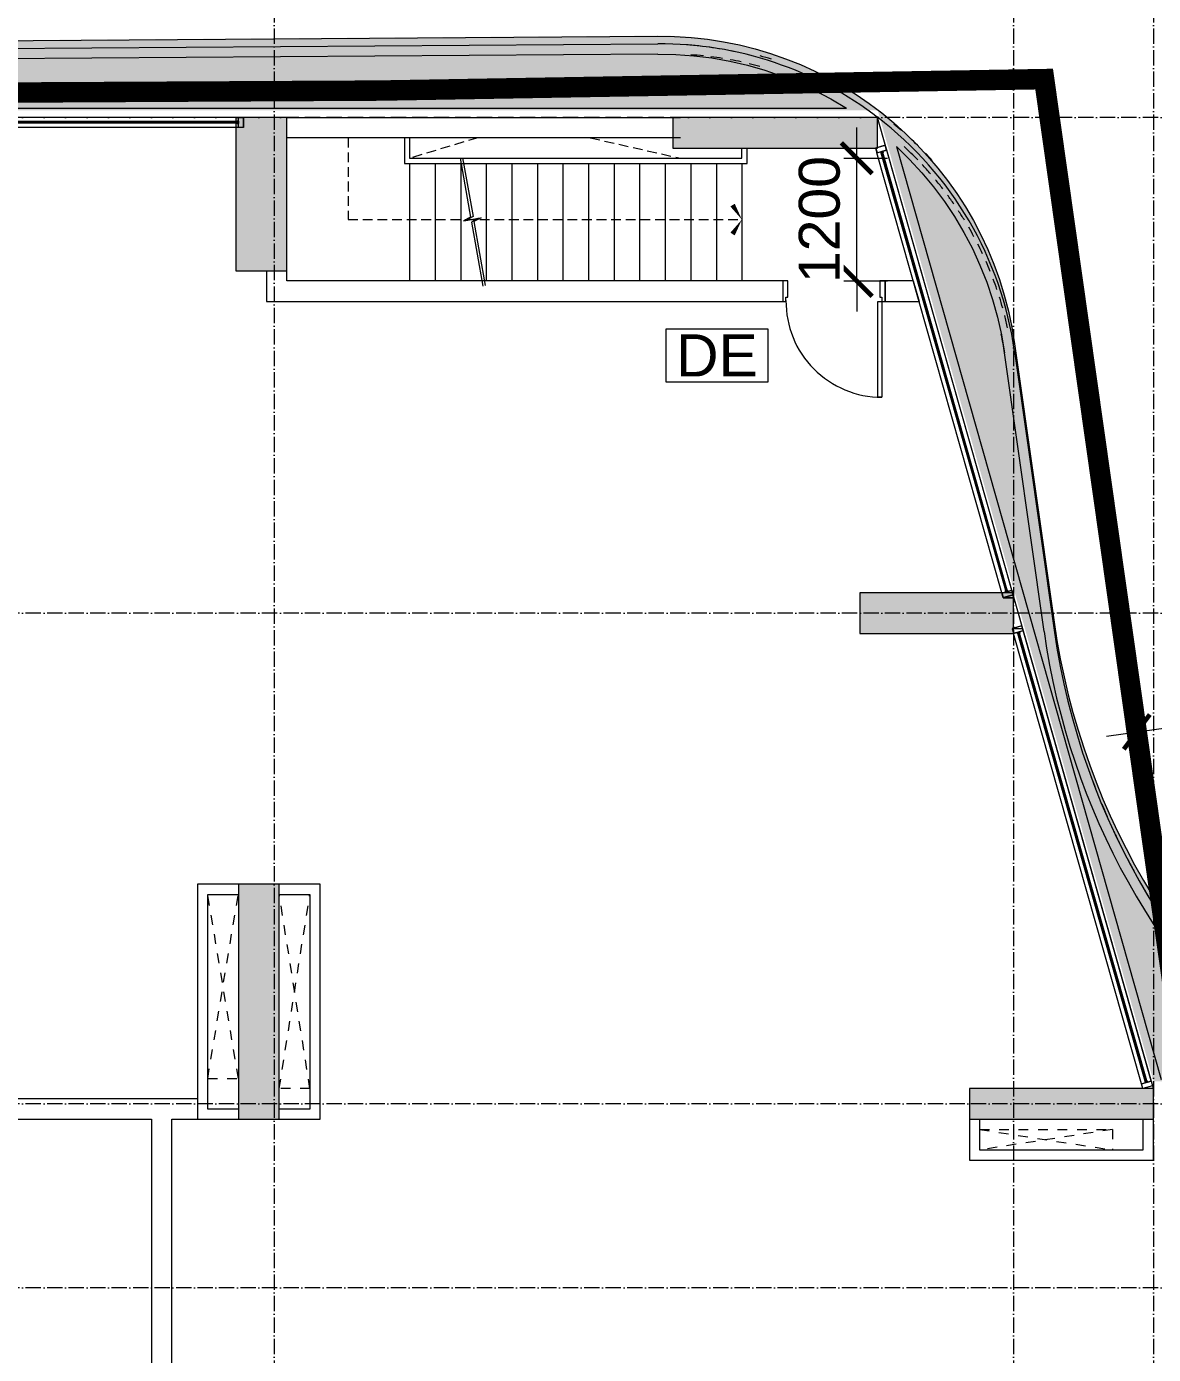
# Model space of a CAD drawing. Header units: millimetres. Extents: x -55734 to 116976, y -16290 to 119094.
# Drawn here: x 29979 to 41001, y 30500 to 43488 of the extents above; entities that cross this region are included whole.
import ezdxf
from ezdxf.enums import TextEntityAlignment as Align
from ezdxf.xclip import XClip

# ---------------------------------------------------------------- set-up
doc = ezdxf.new("R2010")
doc.units = ezdxf.units.MM
doc.header["$XCLIPFRAME"] = 0
for name, pattern in [('Dash', [6.349999999999998, 3.174999999999999, -3.174999999999999]), ('gf$0$Dash', [6, 3, -3]), ('Grid Line', [4.2, 3, -0.6, 0, -0.6]), ('HIDDEN2', [4.7624999999999975, 3.174999999999999, -1.587499999999999])]:
    doc.linetypes.add(name, pattern=pattern)
doc.layers.get('Defpoints').update_dxf_attribs({"color": 230})
for name, color, linetype, lineweight in [('@ color hatch', 7, 'Continuous', 13), ('A-DETL-GENF-HDLN', 161, 'Dash', 5), ('A-FLOR-PATT', 8, 'Continuous', 9), ('CUA', 31, 'Continuous', 9), ('DIM', 1, 'Continuous', 5), ('HATCH-1', 8, 'Continuous', 5), ('NET THAY 2', 55, 'Continuous', 5), ('NET-CAT', 3, 'Continuous', 15), ('NET-THAY', 2, 'Continuous', 9), ('NET-THAY-2', 55, 'Continuous', 13), ('TRUC', 225, 'Continuous', 5), ('X-COT HAM$0$LC.HA', 8, 'Continuous', 9), ('Y-GHI CHU PCCC$0$Z-CT1-GHI CHU TT$0$KI-HIEU', 6, 'Continuous', 13)]:
    doc.layers.add(name, color=color, linetype=linetype, lineweight=lineweight)
doc.layers.add('CGXD', color=5, linetype='HIDDEN2')
doc.styles.add('TA1', font='arial_1.ttf')
doc.styles.add('Y-GHI CHU PCCC$0$Arial', font='arial_1.ttf')
doc.dimstyles.new('D_200_KTx2', dxfattribs={"dimtxt": 400, "dimasz": 300, "dimexe": 300, "dimexo": 300, "dimgap": 160, "dimtad": 1, "dimdec": 0, "dimzin": 9, "dimtxsty": 'TA1', "dimblk": 'ARCHTICK', "dimcen": 1, "dimdle": 300, "dimclrd": 256, "dimclre": 256, "dimclrt": 7, "dimadec": 0, "dimazin": 0, "dimtfac": 1, "dimtdec": 0, "dimtix": 1, "dimtmove": 1, "dimatfit": 3, "dimldrblk": 'ARCHTICK', "dimfxl": 1, "dimtolj": 1, "dimtzin": 0, "dimlwd": -1, "dimlwe": -1, "dimarcsym": 0})

# ---------------------------------------------------------------- blocks, each defined once
blk = doc.blocks.new('ALC1807-ASCENT PLAZA-KET CAU_rvt-1-MẶT BẰNG TẦNG 1')
at = {"layer": 'X-COT HAM$0$LC.HA'}
h = blk.add_hatch(color=256, dxfattribs=at)
h.dxf.hatch_style = 1
h.paths.add_polyline_path([(32525.52259942732, 42599.93799615102), (32025.52259942732, 42599.93799615102), (32025.52259942732, 41099.93799615102), (32525.52259942732, 41099.93799615102)])
h = blk.add_hatch(color=256, dxfattribs=at)
h.dxf.hatch_style = 1
h.paths.add_polyline_path([(36300.52425046795, 42599.93651899856), (36300.52425046795, 42299.93651899856), (38300.52425046795, 42299.93651899856), (38300.52425046795, 42599.93651899856)])
h = blk.add_hatch(color=256, dxfattribs=at)
h.dxf.hatch_style = 1
h.paths.add_polyline_path([(38130.5276543803, 37949.83124206433), (38130.5276543803, 37549.83124206433), (39630.5276543803, 37549.83124206433), (39630.5276543803, 37949.83124206433)])
h = blk.add_hatch(color=256, dxfattribs=at)
h.dxf.hatch_style = 1
h.paths.add_polyline_path([(32450.7232063259, 35099.8647732707), (32050.7232063259, 35099.8647732707), (32050.7232063259, 32799.8647732707), (32450.7232063259, 32799.8647732707)])
h = blk.add_hatch(color=256, dxfattribs=at)
h.dxf.hatch_style = 1
h.paths.add_polyline_path([(39200.52798918221, 33099.93651796354), (39200.52798918221, 32799.93651796354), (41000.52798918221, 32799.93651796354), (41000.52798918221, 33099.93651796354)])
at = {"ltscale": 1000}
for points in [[(32525.52259942732, 42599.93799615102), (32025.52259942732, 42599.93799615102), (32025.52259942732, 41099.93799615102), (32525.52259942732, 41099.93799615102)], [(36300.52425046795, 42599.93651899856), (36300.52425046795, 42299.93651899856), (38300.52425046795, 42299.93651899856), (38300.52425046795, 42599.93651899856)], [(38130.5276543803, 37949.83124206433), (38130.5276543803, 37549.83124206433), (39630.5276543803, 37549.83124206433), (39630.5276543803, 37949.83124206433)], [(32450.7232063259, 35099.8647732707), (32050.7232063259, 35099.8647732707), (32050.7232063259, 32799.8647732707), (32450.7232063259, 32799.8647732707)], [(39200.52798918221, 33099.93651796354), (39200.52798918221, 32799.93651796354), (41000.52798918221, 32799.93651796354), (41000.52798918221, 33099.93651796354)]]:
    blk.add_lwpolyline(points, close=True, dxfattribs=at)
blk = doc.blocks.new('CUA 1 CANH MO - 2 - Type 1000-1152411-MẶT BẰNG HẦM 2')
at = {"layer": 'CUA'}
for p, q in [((-367.5493444547588, 1040.254532524624), (-327.5493444547587, 1040.254532524624)), ((-367.5493444547604, 102.2545325246244), (-367.5493444547588, 1040.254532524624)), ((-327.5493444547587, 1040.254532524624), (-327.5493444547604, 102.2545325246243)), ((-327.5493444547604, 102.2545325246243), (-367.5493444547604, 102.2545325246244))]:
    blk.add_line(p, q, dxfattribs=at)
at = {"layer": 'CUA', "lineweight": 5}
for p, q in [((-368.5493444547591, 102.2545325236374), (-398.5493444547624, 102.2545325236376)), ((-398.5493444547624, 102.2545325236376), (-398.5493444547614, -97.74546747635969)), ((-368.5493444547594, 61.25453252363736), (-368.5493444547591, 102.2545325236374)), ((-348.5493444547597, 61.25453252363722), (-368.5493444547594, 61.25453252363736)), ((-348.5493444547608, -97.74546747635999), (-348.5493444547597, 61.25453252363722)), ((571.4506555452401, 61.25453252363121), (551.4506555452402, 61.25453252363134)), ((551.4506555452402, 61.25453252363134), (551.4506555452392, -97.74546747636589)), ((601.4506555452392, 102.254532523631), (571.4506555452404, 102.2545325236312)), ((571.4506555452404, 102.2545325236312), (571.4506555452401, 61.25453252363121)), ((601.4506555452381, -97.74546747636622), (601.4506555452392, 102.254532523631)), ((-398.5493444547614, -97.74546747635968), (-348.5493444547608, -97.74546747635999)), ((551.4506555452392, -97.7454674763659), (601.4506555452381, -97.74546747636622))]:
    blk.add_line(p, q, dxfattribs=at)
blk.add_arc((-367.5493444547607, 102.2545325246248), 937.9999999999995, 359.4999999999998, 89.99999999999993, dxfattribs=at)
blk = doc.blocks.new('*U109')
for points in [[(-1218.511934262895, 50), (-50, 50), (0, -100), (0, 200), (50, 50), (1320.054595451473, 50)], [(-1218.511934262895, 0), (-50, 0), (0, -150), (0, 150), (50, 0), (1320.054595451473, 0)]]:
    blk.add_lwpolyline(points)
blk = doc.blocks.new('_ARCHTICK')
at = {"color": 0, "linetype": 'ByBlock', "const_width": 0.15}
blk.add_lwpolyline([(-0.5, -0.5), (0.5, 0.5)], dxfattribs=at)
blk = doc.blocks.new('*D110')
at = {"layer": 'Defpoints', "color": 0, "transparency": 16777216}
for p in [(37375.52259942723, 42199.9365179637), (38098.87066705262, 42199.9365179637), (37375.52259942723, 40999.93651796384)]:
    blk.add_point(p, dxfattribs=at)
at = {"layer": 'DIM', "transparency": 16777216}
for p, q in [((38098.87066705262, 42199.9365179637), (38098.87066705262, 42499.9365179637)), ((37675.52259942723, 42199.9365179637), (38398.87066705262, 42199.9365179637)), ((38098.87066705262, 40999.93651796384), (38098.87066705262, 42199.9365179637)), ((37675.52259942723, 40999.93651796384), (38398.87066705262, 40999.93651796384)), ((38098.87066705262, 40999.93651796384), (38098.87066705262, 40699.93651796384))]:
    blk.add_line(p, q, dxfattribs=at)
at = {"layer": 'DIM', "transparency": 16777216, "xscale": 300, "yscale": 300, "zscale": 300}
for p, rotation in [((38098.87066705262, 42199.9365179637), 270), ((38098.87066705262, 40999.93651796384), 90)]:
    blk.add_blockref('_ARCHTICK', p, dxfattribs=dict(at, rotation=rotation))
at = {"layer": 'DIM', "color": 7, "transparency": 16777216, "insert": (37734.64147196394, 41599.93651796375), "char_height": 400, "attachment_point": 5, "rotation": 90, "style": 'TA1', "bg_fill": 3, "box_fill_scale": 1.1, "bg_fill_color": 256, "bg_fill_true_color": 13158600, "bg_fill_transparency": 0}
blk.add_mtext('\\A1;1200', dxfattribs=at)
blk = doc.blocks.new('*D196')
at = {"layer": 'Defpoints', "color": 0, "transparency": 16777216}
for p in [(100531.8121496711, 70577.86301605722), (100531.8121501467, 70577.86301270593, -2.393433463568996e-06), (96571.3215850794, 70015.81764694759, -3.895251013817929e-06)]:
    blk.add_point(p, dxfattribs=at)
at = {"layer": 'DIM', "transparency": 16777216}
blk.add_line((96274.29760583244, 69973.6660662855), (100828.8361284424, 70620.01460007057), dxfattribs=at)
at = {"layer": 'DIM', "transparency": 16777216, "xscale": 300, "yscale": 300, "zscale": 300}
for p, rotation in [((100531.8121496711, 70577.86301605722), 8.077085671467591), ((96571.3215846038, 70015.81765029886), 188.0770856714676)]:
    blk.add_blockref('_ARCHTICK', p, dxfattribs=dict(at, rotation=rotation))
at = {"layer": 'DIM', "color": 7, "transparency": 16777216, "insert": (98500.3907420811, 70657.4563488778), "char_height": 400, "attachment_point": 5, "rotation": 8.077085671467595, "style": 'TA1'}
blk.add_mtext('\\A1;4000', dxfattribs=at)
blk = doc.blocks.new('*U149')
for p, q in [((6050.000000000923, 99.99999999976717, -2.446082159549099e-05), (50.00000000126602, 99.99999999894499, -2.446082159549099e-05)), ((6050.000000000923, 5.820766091346741e-11, -2.446082161722101e-05), (50.00000000126602, -5.598849384114146e-09, -2.446082159549099e-05)), ((6037.000000000807, 58.25000000052387, -2.446082159549099e-05), (63.00000000138425, 58.24999999889405, -2.446082154757012e-05)), ((6037.000000000807, 41.75000000064028, -2.446082159549099e-05), (63.00000000138425, 41.74999999901047, -2.446082154757012e-05))]:
    blk.add_line(p, q)
at = {"ltscale": 100}
for p, q in [((50.00000000138425, 60.99999999895226, -4.892164319098198e-05), (50.00000000138425, 38.99999999895226, -4.892164319098198e-05)), ((50.00000000126784, 60.99999999895226, -4.892164319098198e-05), (50.00000000126784, 38.99999999895226, -4.892164319098198e-05)), ((6050.000000000807, 61.00000000081491, -2.446082159549099e-05), (6050.000000000807, 39.00000000081491, -2.446082159549099e-05)), ((6050.000000000923, 61.00000000081491, -2.446082159549099e-05), (6050.000000000923, 39.00000000081491, -2.446082159549099e-05))]:
    blk.add_line(p, q, dxfattribs=at)
at = {"color": 1, "lineweight": 0, "ltscale": 10}
blk.add_line((56.55774388472673, 49.99999999976717, -2.446082159549099e-05), (6043.442256117464, 50.00000000162981, -2.446082164341186e-05), dxfattribs=at)
at = {"ltscale": 25, "elevation": -2.446082159549099e-05}
for points in [[(1.266016624867916e-09, -3.736204234883189e-09), (50.00000000126602, -3.736204234883189e-09), (50.00000000126602, 99.9999999962638), (1.266016624867916e-09, 99.9999999962638)], [(2.000000001266017, 1.999999996263796), (48.00000000126602, 1.999999996263796), (48.00000000126602, 97.9999999962638), (2.000000001266017, 97.9999999962638)]]:
    blk.add_lwpolyline(points, close=True, dxfattribs=at)
for points, elevation in [([(50.00000000138425, 38.99999999976717), (50.00000000138425, 60.99999999976717), (62.50000000138425, 60.99999999976717, -0.4142135623730951), (63.00000000138425, 60.49999999976717), (63.00000000138425, 56.99999999976717, -0.4142135623730951), (62.50000000138425, 56.49999999976717, -0.4142135623730951), (62.00000000138425, 56.99999999976717), (62.00000000138425, 59.49999999976717, 0.4142135623730951), (61.50000000138425, 59.99999999976717), (51.50000000138425, 59.99999999976717, 0.4142135623730951), (51.00000000138425, 59.49999999976717), (51.00000000138425, 40.49999999976717, 0.4142135623730943), (51.50000000138425, 39.99999999976717), (61.50000000138425, 39.99999999976717, 0.4142135623730974), (62.00000000138425, 40.49999999976717), (62.00000000138425, 42.99999999976717, -0.4142135623730951), (62.50000000138425, 43.49999999976717, -0.4142135623730951), (63.00000000138425, 42.99999999976717), (63.00000000138425, 39.49999999976717, -0.4142135623730974), (62.50000000138425, 38.99999999976717), (50.00000000138425, 38.99999999976717)], -4.892164319098187e-05), ([(6050.000000000807, 39.00000000162981), (6050.000000000807, 61.00000000162981), (6037.500000000807, 61.00000000162981, 0.4142135623730951), (6037.000000000807, 60.50000000162981), (6037.000000000807, 57.00000000162981, 0.4142135623730951), (6037.500000000807, 56.50000000162981, 0.4142135623730951), (6038.000000000807, 57.00000000162981), (6038.000000000807, 59.50000000162981, -0.4142135623730951), (6038.500000000807, 60.00000000162981), (6048.500000000807, 60.00000000162981, -0.4142135623730951), (6049.000000000807, 59.50000000162981), (6049.000000000807, 40.50000000162981, -0.4142135623730943), (6048.500000000807, 40.00000000162981), (6038.500000000807, 40.00000000162981, -0.4142135623730974), (6038.000000000807, 40.50000000162981), (6038.000000000807, 43.00000000162981, 0.4142135623730951), (6037.500000000807, 43.50000000162981, 0.4142135623730951), (6037.000000000807, 43.00000000162981), (6037.000000000807, 39.50000000162981, 0.4142135623730974), (6037.500000000807, 39.00000000162981), (6050.000000000807, 39.00000000162981)], -2.446082159549088e-05)]:
    blk.add_lwpolyline(points, format="xyb", dxfattribs=dict(elevation=elevation))
for points, elevation in [([(50.00000000126784, 40.49999999802094), (50.00000000126784, 59.49999999802094)], -4.892164319098187e-05), ([(50.00000000138425, 40.49999999976717), (50.00000000138425, 59.49999999976717)], -4.892164319098187e-05), ([(6050.000000000923, 40.49999999988358), (6050.000000000923, 59.49999999988358)], -2.446082159549088e-05), ([(6050.000000000807, 40.50000000162981), (6050.000000000807, 59.50000000162981)], -2.446082159549088e-05)]:
    blk.add_lwpolyline(points, dxfattribs=dict(elevation=elevation))
for points in [[(56.58620753813193, 52.33073006733321, 0.1102261129281127), (56.55774388472673, 52.20318394817878), (56.55774388472673, 47.79681605135556, 0.1102261129279761), (56.58620753813193, 47.66926993231755, 0.5475868052481334), (60.19425021913958, 47.19871107453946, -0.3715347355079976), (60.58558232557152, 47.21708931925241, 0.207699257851977), (64.71627869304393, 47.37292371387593, -0.6266160379370466), (65.0459019259888, 47.28823614737485, -0.0880989887940883), (63.00000000138425, 41.92633093066979), (63.00000000138425, 44.06600918807089), (60.19695600260638, 44.06600918807089), (60.19695600260638, 42.91008901793975), (55.67814755182371, 46.46787602850236, -0.262770415069033), (55.43648003575981, 46.89596985897515), (55.43648003575981, 49.99999999976717), (55.43648003575981, 53.10403014055919, -0.262770415069033), (55.67814755182371, 53.53212397114839), (60.19695600260638, 57.08991098159458), (60.19695600260638, 55.93399081146345), (63.00000000138425, 55.93399081146345), (63.00000000138425, 58.07366906898096, -0.0880989887940883), (65.0459019259888, 52.71176385227591, -0.6266160379370582), (64.71627869304393, 52.6270762856584, 0.2076992578519962), (60.58558232557152, 52.78291068039834, -0.3715347355080128), (60.19425021913958, 52.80128892499488, 0.5475868052479469)], [(6043.413792464059, 52.33073006919585, -0.1102261129281127), (6043.442256117464, 52.20318395004142), (6043.442256117464, 47.79681605321821, -0.1102261129279761), (6043.413792464059, 47.66926993418019, -0.5475868052481334), (6039.805749783051, 47.19871107640211, 0.3715347355079976), (6039.414417676619, 47.21708932111505, -0.207699257851977), (6035.283721309147, 47.37292371573858, 0.6266160379370466), (6034.954098076202, 47.28823614923749, 0.0880989887940883), (6037.000000000807, 41.92633093253244), (6037.000000000807, 44.06600918993354), (6039.803043999585, 44.06600918993354), (6039.803043999585, 42.9100890198024), (6044.321852450367, 46.46787603036501, 0.262770415069033), (6044.563519966431, 46.89596986083779), (6044.563519966431, 50.00000000162981), (6044.563519966431, 53.10403014242183, 0.262770415069033), (6044.321852450367, 53.53212397301104), (6039.803043999585, 57.08991098345723), (6039.803043999585, 55.93399081332609), (6037.000000000807, 55.93399081332609), (6037.000000000807, 58.07366907084361, 0.0880989887940883), (6034.954098076202, 52.71176385413855, 0.6266160379370582), (6035.283721309147, 52.62707628752105, -0.2076992578519962), (6039.414417676619, 52.78291068226099, 0.3715347355080128), (6039.805749783051, 52.80128892685752, -0.5475868052479469)]]:
    blk.add_lwpolyline(points, format="xyb", close=True)
for points in [[(56.55774388472673, 47.49999999976717), (56.55774388472673, 52.49999999976717), (6043.442256117464, 52.50000000162981), (6043.442256117464, 47.50000000162981)], [(6100.000000000923, 99.99999999976717), (6100.000000000923, 0), (6050.000000000923, 0), (6050.000000000923, 99.99999999976717)], [(6098.000000000923, 97.99999999976717), (6098.000000000923, 2), (6052.000000000923, 2), (6052.000000000923, 97.99999999976717)]]:
    blk.add_lwpolyline(points, close=True)
blk = doc.blocks.new('*U152')
for p, q in [((4628.216152679692, 99.99999999976717, -2.446082159549099e-05), (50.00000000126602, 99.99999999894499, -2.446082159549099e-05)), ((4628.216152679692, 5.820766091346741e-11, -2.446082161722101e-05), (50.00000000126602, -5.598849384114146e-09, -2.446082159549099e-05)), ((4615.216152679575, 58.25000000052387, -2.446082159549099e-05), (63.00000000138425, 58.24999999889405, -2.446082154757012e-05)), ((4615.216152679575, 41.75000000064028, -2.446082159549099e-05), (63.00000000138425, 41.74999999901047, -2.446082154757012e-05))]:
    blk.add_line(p, q)
at = {"ltscale": 100}
for p, q in [((50.00000000138425, 60.99999999895226, -4.892164319098198e-05), (50.00000000138425, 38.99999999895226, -4.892164319098198e-05)), ((50.00000000126784, 60.99999999895226, -4.892164319098198e-05), (50.00000000126784, 38.99999999895226, -4.892164319098198e-05)), ((4628.216152679575, 61.00000000081491, -2.446082159549099e-05), (4628.216152679575, 39.00000000081491, -2.446082159549099e-05)), ((4628.216152679692, 61.00000000081491, -2.446082159549099e-05), (4628.216152679692, 39.00000000081491, -2.446082159549099e-05))]:
    blk.add_line(p, q, dxfattribs=at)
at = {"color": 1, "lineweight": 0, "ltscale": 10}
blk.add_line((56.55774388472673, 49.99999999976717, -2.446082159549099e-05), (4621.658408796233, 50.00000000162981, -2.446082164341186e-05), dxfattribs=at)
at = {"ltscale": 25, "elevation": -2.446082159549099e-05}
for points in [[(1.266016624867916e-09, -3.736204234883189e-09), (50.00000000126602, -3.736204234883189e-09), (50.00000000126602, 99.9999999962638), (1.266016624867916e-09, 99.9999999962638)], [(2.000000001266017, 1.999999996263796), (48.00000000126602, 1.999999996263796), (48.00000000126602, 97.9999999962638), (2.000000001266017, 97.9999999962638)]]:
    blk.add_lwpolyline(points, close=True, dxfattribs=at)
for points, elevation in [([(50.00000000138425, 38.99999999976717), (50.00000000138425, 60.99999999976717), (62.50000000138425, 60.99999999976717, -0.4142135623730951), (63.00000000138425, 60.49999999976717), (63.00000000138425, 56.99999999976717, -0.4142135623730951), (62.50000000138425, 56.49999999976717, -0.4142135623730951), (62.00000000138425, 56.99999999976717), (62.00000000138425, 59.49999999976717, 0.4142135623730951), (61.50000000138425, 59.99999999976717), (51.50000000138425, 59.99999999976717, 0.4142135623730951), (51.00000000138425, 59.49999999976717), (51.00000000138425, 40.49999999976717, 0.4142135623730943), (51.50000000138425, 39.99999999976717), (61.50000000138425, 39.99999999976717, 0.4142135623730974), (62.00000000138425, 40.49999999976717), (62.00000000138425, 42.99999999976717, -0.4142135623730951), (62.50000000138425, 43.49999999976717, -0.4142135623730951), (63.00000000138425, 42.99999999976717), (63.00000000138425, 39.49999999976717, -0.4142135623730974), (62.50000000138425, 38.99999999976717), (50.00000000138425, 38.99999999976717)], -4.892164319098187e-05), ([(4628.216152679575, 39.00000000162981), (4628.216152679575, 61.00000000162981), (4615.716152679575, 61.00000000162981, 0.4142135623730951), (4615.216152679575, 60.50000000162981), (4615.216152679575, 57.00000000162981, 0.4142135623730951), (4615.716152679575, 56.50000000162981, 0.4142135623730951), (4616.216152679575, 57.00000000162981), (4616.216152679575, 59.50000000162981, -0.4142135623730951), (4616.716152679575, 60.00000000162981), (4626.716152679575, 60.00000000162981, -0.4142135623730951), (4627.216152679575, 59.50000000162981), (4627.216152679575, 40.50000000162981, -0.4142135623730943), (4626.716152679575, 40.00000000162981), (4616.716152679575, 40.00000000162981, -0.4142135623730974), (4616.216152679575, 40.50000000162981), (4616.216152679575, 43.00000000162981, 0.4142135623730951), (4615.716152679575, 43.50000000162981, 0.4142135623730951), (4615.216152679575, 43.00000000162981), (4615.216152679575, 39.50000000162981, 0.4142135623730974), (4615.716152679575, 39.00000000162981), (4628.216152679575, 39.00000000162981)], -2.446082159549088e-05)]:
    blk.add_lwpolyline(points, format="xyb", dxfattribs=dict(elevation=elevation))
for points, elevation in [([(50.00000000126784, 40.49999999802094), (50.00000000126784, 59.49999999802094)], -4.892164319098187e-05), ([(50.00000000138425, 40.49999999976717), (50.00000000138425, 59.49999999976717)], -4.892164319098187e-05), ([(4628.216152679692, 40.49999999988358), (4628.216152679692, 59.49999999988358)], -2.446082159549088e-05), ([(4628.216152679575, 40.50000000162981), (4628.216152679575, 59.50000000162981)], -2.446082159549088e-05)]:
    blk.add_lwpolyline(points, dxfattribs=dict(elevation=elevation))
for points in [[(56.58620753813193, 52.33073006733321, 0.1102261129281127), (56.55774388472673, 52.20318394817878), (56.55774388472673, 47.79681605135556, 0.1102261129279761), (56.58620753813193, 47.66926993231755, 0.5475868052481334), (60.19425021913958, 47.19871107453946, -0.3715347355079976), (60.58558232557152, 47.21708931925241, 0.207699257851977), (64.71627869304393, 47.37292371387593, -0.6266160379370466), (65.0459019259888, 47.28823614737485, -0.0880989887940883), (63.00000000138425, 41.92633093066979), (63.00000000138425, 44.06600918807089), (60.19695600260638, 44.06600918807089), (60.19695600260638, 42.91008901793975), (55.67814755182371, 46.46787602850236, -0.262770415069033), (55.43648003575981, 46.89596985897515), (55.43648003575981, 49.99999999976717), (55.43648003575981, 53.10403014055919, -0.262770415069033), (55.67814755182371, 53.53212397114839), (60.19695600260638, 57.08991098159458), (60.19695600260638, 55.93399081146345), (63.00000000138425, 55.93399081146345), (63.00000000138425, 58.07366906898096, -0.0880989887940883), (65.0459019259888, 52.71176385227591, -0.6266160379370582), (64.71627869304393, 52.6270762856584, 0.2076992578519962), (60.58558232557152, 52.78291068039834, -0.3715347355080128), (60.19425021913958, 52.80128892499488, 0.5475868052479469)], [(4621.629945142828, 52.33073006919585, -0.1102261129281127), (4621.658408796233, 52.20318395004142), (4621.658408796233, 47.79681605321821, -0.1102261129279761), (4621.629945142828, 47.66926993418019, -0.5475868052481334), (4618.02190246182, 47.19871107640211, 0.3715347355079976), (4617.630570355388, 47.21708932111505, -0.207699257851977), (4613.499873987916, 47.37292371573858, 0.6266160379370466), (4613.170250754971, 47.28823614923749, 0.0880989887940883), (4615.216152679575, 41.92633093253244), (4615.216152679575, 44.06600918993354), (4618.019196678353, 44.06600918993354), (4618.019196678353, 42.9100890198024), (4622.538005129136, 46.46787603036501, 0.262770415069033), (4622.7796726452, 46.89596986083779), (4622.7796726452, 50.00000000162981), (4622.7796726452, 53.10403014242183, 0.262770415069033), (4622.538005129136, 53.53212397301104), (4618.019196678353, 57.08991098345723), (4618.019196678353, 55.93399081332609), (4615.216152679575, 55.93399081332609), (4615.216152679575, 58.07366907084361, 0.0880989887940883), (4613.170250754971, 52.71176385413855, 0.6266160379370582), (4613.499873987916, 52.62707628752105, -0.2076992578519962), (4617.630570355388, 52.78291068226099, 0.3715347355080128), (4618.02190246182, 52.80128892685752, -0.5475868052479469)]]:
    blk.add_lwpolyline(points, format="xyb", close=True)
for points in [[(56.55774388472673, 47.49999999976717), (56.55774388472673, 52.49999999976717), (4621.658408796233, 52.50000000162981), (4621.658408796233, 47.50000000162981)], [(4678.216152679692, 99.99999999976717), (4678.216152679692, 0), (4628.216152679692, 0), (4628.216152679692, 99.99999999976717)], [(4676.216152679692, 97.99999999976717), (4676.216152679692, 2), (4630.216152679692, 2), (4630.216152679692, 97.99999999976717)]]:
    blk.add_lwpolyline(points, close=True)
blk = doc.blocks.new('*U153')
for p, q in [((4524.25579372789, 99.99999999976717, -2.446082159549099e-05), (50.00000000126602, 99.99999999894499, -2.446082159549099e-05)), ((4524.25579372789, 5.820766091346741e-11, -2.446082161722101e-05), (50.00000000126602, -5.598849384114146e-09, -2.446082159549099e-05)), ((4511.255793727773, 58.25000000052387, -2.446082159549099e-05), (63.00000000138425, 58.24999999889405, -2.446082154757012e-05)), ((4511.255793727773, 41.75000000064028, -2.446082159549099e-05), (63.00000000138425, 41.74999999901047, -2.446082154757012e-05))]:
    blk.add_line(p, q)
at = {"ltscale": 100}
for p, q in [((50.00000000138425, 60.99999999895226, -4.892164319098198e-05), (50.00000000138425, 38.99999999895226, -4.892164319098198e-05)), ((50.00000000126784, 60.99999999895226, -4.892164319098198e-05), (50.00000000126784, 38.99999999895226, -4.892164319098198e-05)), ((4524.255793727773, 61.00000000081491, -2.446082159549099e-05), (4524.255793727773, 39.00000000081491, -2.446082159549099e-05)), ((4524.25579372789, 61.00000000081491, -2.446082159549099e-05), (4524.25579372789, 39.00000000081491, -2.446082159549099e-05))]:
    blk.add_line(p, q, dxfattribs=at)
at = {"color": 1, "lineweight": 0, "ltscale": 10}
blk.add_line((56.55774388472673, 49.99999999976717, -2.446082159549099e-05), (4517.698049844431, 50.00000000162981, -2.446082164341186e-05), dxfattribs=at)
at = {"ltscale": 25, "elevation": -2.446082159549099e-05}
for points in [[(1.266016624867916e-09, -3.736204234883189e-09), (50.00000000126602, -3.736204234883189e-09), (50.00000000126602, 99.9999999962638), (1.266016624867916e-09, 99.9999999962638)], [(2.000000001266017, 1.999999996263796), (48.00000000126602, 1.999999996263796), (48.00000000126602, 97.9999999962638), (2.000000001266017, 97.9999999962638)]]:
    blk.add_lwpolyline(points, close=True, dxfattribs=at)
for points, elevation in [([(50.00000000138425, 38.99999999976717), (50.00000000138425, 60.99999999976717), (62.50000000138425, 60.99999999976717, -0.4142135623730951), (63.00000000138425, 60.49999999976717), (63.00000000138425, 56.99999999976717, -0.4142135623730951), (62.50000000138425, 56.49999999976717, -0.4142135623730951), (62.00000000138425, 56.99999999976717), (62.00000000138425, 59.49999999976717, 0.4142135623730951), (61.50000000138425, 59.99999999976717), (51.50000000138425, 59.99999999976717, 0.4142135623730951), (51.00000000138425, 59.49999999976717), (51.00000000138425, 40.49999999976717, 0.4142135623730943), (51.50000000138425, 39.99999999976717), (61.50000000138425, 39.99999999976717, 0.4142135623730974), (62.00000000138425, 40.49999999976717), (62.00000000138425, 42.99999999976717, -0.4142135623730951), (62.50000000138425, 43.49999999976717, -0.4142135623730951), (63.00000000138425, 42.99999999976717), (63.00000000138425, 39.49999999976717, -0.4142135623730974), (62.50000000138425, 38.99999999976717), (50.00000000138425, 38.99999999976717)], -4.892164319098187e-05), ([(4524.255793727773, 39.00000000162981), (4524.255793727773, 61.00000000162981), (4511.755793727773, 61.00000000162981, 0.4142135623730951), (4511.255793727773, 60.50000000162981), (4511.255793727773, 57.00000000162981, 0.4142135623730951), (4511.755793727773, 56.50000000162981, 0.4142135623730951), (4512.255793727773, 57.00000000162981), (4512.255793727773, 59.50000000162981, -0.4142135623730951), (4512.755793727773, 60.00000000162981), (4522.755793727773, 60.00000000162981, -0.4142135623730951), (4523.255793727773, 59.50000000162981), (4523.255793727773, 40.50000000162981, -0.4142135623730943), (4522.755793727773, 40.00000000162981), (4512.755793727773, 40.00000000162981, -0.4142135623730974), (4512.255793727773, 40.50000000162981), (4512.255793727773, 43.00000000162981, 0.4142135623730951), (4511.755793727773, 43.50000000162981, 0.4142135623730951), (4511.255793727773, 43.00000000162981), (4511.255793727773, 39.50000000162981, 0.4142135623730974), (4511.755793727773, 39.00000000162981), (4524.255793727773, 39.00000000162981)], -2.446082159549088e-05)]:
    blk.add_lwpolyline(points, format="xyb", dxfattribs=dict(elevation=elevation))
for points, elevation in [([(50.00000000126784, 40.49999999802094), (50.00000000126784, 59.49999999802094)], -4.892164319098187e-05), ([(50.00000000138425, 40.49999999976717), (50.00000000138425, 59.49999999976717)], -4.892164319098187e-05), ([(4524.25579372789, 40.49999999988358), (4524.25579372789, 59.49999999988358)], -2.446082159549088e-05), ([(4524.255793727773, 40.50000000162981), (4524.255793727773, 59.50000000162981)], -2.446082159549088e-05)]:
    blk.add_lwpolyline(points, dxfattribs=dict(elevation=elevation))
for points in [[(56.58620753813193, 52.33073006733321, 0.1102261129281127), (56.55774388472673, 52.20318394817878), (56.55774388472673, 47.79681605135556, 0.1102261129279761), (56.58620753813193, 47.66926993231755, 0.5475868052481334), (60.19425021913958, 47.19871107453946, -0.3715347355079976), (60.58558232557152, 47.21708931925241, 0.207699257851977), (64.71627869304393, 47.37292371387593, -0.6266160379370466), (65.0459019259888, 47.28823614737485, -0.0880989887940883), (63.00000000138425, 41.92633093066979), (63.00000000138425, 44.06600918807089), (60.19695600260638, 44.06600918807089), (60.19695600260638, 42.91008901793975), (55.67814755182371, 46.46787602850236, -0.262770415069033), (55.43648003575981, 46.89596985897515), (55.43648003575981, 49.99999999976717), (55.43648003575981, 53.10403014055919, -0.262770415069033), (55.67814755182371, 53.53212397114839), (60.19695600260638, 57.08991098159458), (60.19695600260638, 55.93399081146345), (63.00000000138425, 55.93399081146345), (63.00000000138425, 58.07366906898096, -0.0880989887940883), (65.0459019259888, 52.71176385227591, -0.6266160379370582), (64.71627869304393, 52.6270762856584, 0.2076992578519962), (60.58558232557152, 52.78291068039834, -0.3715347355080128), (60.19425021913958, 52.80128892499488, 0.5475868052479469)], [(4517.669586191026, 52.33073006919585, -0.1102261129281127), (4517.698049844431, 52.20318395004142), (4517.698049844431, 47.79681605321821, -0.1102261129279761), (4517.669586191026, 47.66926993418019, -0.5475868052481334), (4514.061543510018, 47.19871107640211, 0.3715347355079976), (4513.670211403586, 47.21708932111505, -0.207699257851977), (4509.539515036114, 47.37292371573858, 0.6266160379370466), (4509.209891803169, 47.28823614923749, 0.0880989887940883), (4511.255793727773, 41.92633093253244), (4511.255793727773, 44.06600918993354), (4514.058837726551, 44.06600918993354), (4514.058837726551, 42.9100890198024), (4518.577646177334, 46.46787603036501, 0.262770415069033), (4518.819313693398, 46.89596986083779), (4518.819313693398, 50.00000000162981), (4518.819313693398, 53.10403014242183, 0.262770415069033), (4518.577646177334, 53.53212397301104), (4514.058837726551, 57.08991098345723), (4514.058837726551, 55.93399081332609), (4511.255793727773, 55.93399081332609), (4511.255793727773, 58.07366907084361, 0.0880989887940883), (4509.209891803169, 52.71176385413855, 0.6266160379370582), (4509.539515036114, 52.62707628752105, -0.2076992578519962), (4513.670211403586, 52.78291068226099, 0.3715347355080128), (4514.061543510018, 52.80128892685752, -0.5475868052479469)]]:
    blk.add_lwpolyline(points, format="xyb", close=True)
for points in [[(56.55774388472673, 47.49999999976717), (56.55774388472673, 52.49999999976717), (4517.698049844431, 52.50000000162981), (4517.698049844431, 47.50000000162981)], [(4574.25579372789, 99.99999999976717), (4574.25579372789, 0), (4524.25579372789, 0), (4524.25579372789, 99.99999999976717)], [(4572.25579372789, 97.99999999976717), (4572.25579372789, 2), (4526.25579372789, 2), (4526.25579372789, 97.99999999976717)]]:
    blk.add_lwpolyline(points, close=True)
blk = doc.blocks.new('Y-GHI CHU PCCC$0$A$C53D4240F')
at = {"color": 8, "ltscale": 30}
blk.add_lwpolyline([(-266.6666666666642, -137.5000000000437), (266.6666666666715, -137.5000000000582), (266.6666666666715, 137.4999999999418), (-266.6666666666642, 137.4999999999563)], close=True, dxfattribs=at)
at = {"color": 8, "style": 'Y-GHI CHU PCCC$0$Arial'}
blk.add_text('DE', height=220, dxfattribs=at).set_placement((0, -1.455191522836685e-11), align=Align.MIDDLE_CENTER)
blk = doc.blocks.new('A$C1F0A2BF7')
at = {"layer": '@ color hatch', "ltscale": 0.5}
h = blk.add_hatch(dxfattribs=at)
h.set_pattern_fill('CROSS', color=139, scale=300)
h.set_pattern_definition([(0, (1388953.3826304, 334881.7057872172), (75, 75), [37.5, -112.5]), (90, (1388972.1326304, 334862.9557872172), (-74.99999999999999, 75), [37.5, -112.5])])
edge = h.paths.add_edge_path()
edge.add_arc((99106.13905797768, 80624.15705892374), 46.87546880460491, 183.5624257014222, 278.07708567209573, ccw=False)
edge.add_line((99059.3541670382, 80621.24440456385), (95520.76651774891, 80400.94501864052))
edge.add_arc((95473.98162680943, 80398.03236428072), 46.8754688044698, -93.69928789162901, 3.562425701315817, ccw=False)
edge.add_arc((95473.98162680943, 80398.0323642806), 46.87546880442402, 180.9895551796761, 266.30071210836184, ccw=False)
edge.add_line((95427.11314900973, 80397.22281849326), (90430.55268638404, 80310.91866132949))
edge.add_line((90430.55268638404, 80310.91866132949), (91862.40092292157, 80320.8873603514))
edge.add_arc((91911.13458076012, 73321.05700307895), 6999.999999999938, 8.07708567204719, 90.39889363869833, ccw=False)
edge.add_line((98841.69408541484, 74304.59396346073), (99228.40676323706, 71579.59700573442))
edge.add_arc((102693.6865155684, 72071.36548592595), 3500.000000003901, 188.0770856720485, 235.8469762005622)
edge.add_line((100728.7687550409, 69174.97148745277), (100730.8564793988, 69175.4762042122))
edge.add_line((100730.8564793988, 69175.4762042122), (99112.7253088498, 80577.74659808676))
h = blk.add_hatch(dxfattribs=at)
h.set_pattern_fill('CROSS', color=139, scale=300)
h.set_pattern_definition([(0, (742137.5415861408, 155410.9314822016), (75, 75), [37.5, -112.5]), (90, (742156.2915861408, 155392.1814822016), (-74.99999999999999, 75), [37.5, -112.5])])
edge = h.paths.add_edge_path()
edge.add_line((94051.76638000619, 76093.87788099762), (94038.00529055306, 76093.87793167173))
edge.add_line((94038.00529055306, 76093.87793167173), (96735.69080597148, 66597.11673669086))
edge.add_line((96735.69080597148, 66597.11673669086), (97786.21320807966, 66597.11673669086))
edge.add_arc((101660.5983358833, 69727.49493899217), 4980.976591792952, 218.9370929753434, 284.8108236153011)
edge.add_line((102933.8773815121, 64912.01071827748), (104142.7385549075, 65227.86154444376))
edge.add_arc((102692.5584896742, 72075.99835518433), 7000.000000015714, 188.0770856720446, 281.9564752419076, ccw=False)
edge.add_line((95761.99898500365, 71092.46139480063), (95375.28630718341, 73817.45835251332))
edge.add_arc((91910.00655485594, 73325.68987232255), 3499.999999999991, 8.077085672045065, 52.27071439056824)
edge = h.paths.add_edge_path()
edge.add_line((91885.63972593666, 76825.60505095885), (57579.7225371791, 76586.76314411564))
edge.add_arc((57583.20351273901, 76086.77526145331), 500.0000000000103, 90.39889363870016, 179.1704710148115)
edge.add_line((57083.25591503174, 76094.014014574), (94051.76638000619, 76093.87788099762))
edge.add_arc((91910.00655485582, 73325.68987232257), 3500.000000000063, 52.27071439056644, 90.39889363869638)
at = {"layer": 'CGXD', "ltscale": 200, "const_width": 200, "elevation": -3.977424561112374e-06}
blk.add_lwpolyline([(118267.2105483628, 69299.8113417508), (97389.2170030819, 64252.46243989574), (95665.13970612895, 76400.76485154765), (89158.62054502891, 76288.37961033436), (80095.1513761798, 76240.15018884973)], dxfattribs=at)
at = {"layer": 'NET-THAY', "linetype": 'gf$0$Dash', "elevation": -6.756586813520533e-05}
blk.add_lwpolyline([(80838.43408920543, 80244.13718193828), (91862.40092273787, 80320.88736019499, -0.3754859594212102), (98841.69408523125, 74304.59396330416), (99228.40676305894, 71579.5970055389, 0.4486096833341657), (103583.1953116634, 68686.28437871006), (112728.9754099665, 71089.55082607243)], format="xyb", dxfattribs=at)
at = {"layer": 'NET-THAY', "lineweight": 9, "elevation": -7.047979255164167e-05}
blk.add_lwpolyline([(57084.32255047417, 76092.277436291), (57084.32255047417, 76082.01325003557, -0.4121759045981699), (57580.84157491426, 76582.00113269789), (91886.75876367177, 76820.8430395411, -0.3754859594212102), (95376.40534491846, 73812.69634109568), (95763.1180227462, 71087.69938333043, 0.4342728214908527), (104145.5253036705, 65223.58014064688)], format="xyb", dxfattribs=at)
at = {"layer": 'DIM'}
dim = blk.add_aligned_dim(p1=(96571.3215850794, 70015.81764694759, -4.393053492743082e-06), p2=(100531.8121501467, 70577.86301270594, -2.891235942494149e-06), distance=3.3848564693531182e-06, dimstyle='D_200_KTx2', dxfattribs=at)
dim.commit()
dim.dimension.update_dxf_attribs({"geometry": '*D196', "text_midpoint": (98500.3907420811, 70657.4563488778, -4.978024789251535e-07)})

msp = doc.modelspace()

# ---------------------------------------------------------------- hatches: boundary and pattern name
at = {"layer": 'A-FLOR-PATT', "lineweight": 5}
h = msp.add_hatch(dxfattribs=at)
h.set_pattern_fill('FP_16', color=256, style=0, pattern_type=2)
h.set_pattern_definition([(97.21899999999998, (-2044227.061, -1836508.543), (-100.3759839587986, 77.80629449024673), [23.812, -155.793]), (52.21899999999999, (-2044227.061, -1836508.543), (-100.3754935084953, 77.8059143184245), [23.813, -103.188]), (142.219, (-2044227.061, -1836508.543), (-77.8059143184245, -100.3754935084953), [23.813, -103.188])])
h.paths.add_polyline_path([(1488.583859199283, 42689.93651796376), (37998.22527310642, 42689.94045220723), (37838.26662647247, 42785.07819345118), (37667.32523297796, 42874.14443646195), (37503.6528964832, 42948.60571488259), (37329.87639618025, 43016.50969175465), (37194.13115410707, 43061.60902888803), (37075.07573081736, 43097.03369814789), (36893.54515723459, 43141.5549245009), (36710.18009317698, 43176.00169476934), (36506.83319776521, 43201.80657489626), (36309.21690942862, 43215.19055732096), (36152.97023394929, 43218.55304381019), (1847.053045191815, 42979.65508245151), (1770.231742861257, 42970.68391585108), (1721.609664295099, 42958.37805435827), (1662.720546301397, 42932.89000042707), (1608.666607785184, 42898.31486894784), (1560.83790878999, 42855.54298138749), (1520.46429472022, 42805.67523867448), (1485.326524226508, 42741.32393595706), (1466.025461996813, 42689.93665150703)], flags=0)
h = msp.add_hatch(dxfattribs=at)
h.set_pattern_fill('FP_17', color=256, style=0, pattern_type=2)
h.set_pattern_definition([(23.063, (-2328677.056, 1509274.519), (47.44576498576169, 117.8051654339311), [23.812, -155.793]), (338.063, (-2328677.056, 1509274.519), (47.445533159493, 117.8045898223471), [23.813, -103.188]), (68.063, (-2328677.056, 1509274.519), (-117.8045898223471, 47.44553315949299), [23.813, -103.188])])
h.paths.add_polyline_path([(45855.89869551436, 31339.93553765789), (46096.16301432717, 31342.30110887358), (46381.75509278259, 31361.46075092242), (46574.8878138598, 31382.46101836039), (46812.18820070848, 31420.15803711758), (47047.34591259072, 31469.48743366739), (46754.82768130326, 31471.91066706054), (46462.65754897427, 31486.38137783846), (46171.33148492398, 31512.87500143594), (45881.34402558405, 31551.34656400733), (45593.18743512795, 31601.73075858993), (45307.35086971046, 31663.94205644523), (45024.31954719654, 31737.87485141213), (44744.57392342593, 31823.40363999717), (44468.58887665002, 31920.38323400183), (44196.83290141897, 32028.64900708611), (43929.76731326872, 32148.01717420347), (43625.69604960185, 32301.4612215041), (43380.12399580093, 32438.21491849559), (43151.7344505428, 32576.89021904308), (42878.67918660332, 32760.15850926363), (42669.01238203218, 32912.5925117665), (42444.56401575766, 33089.93651796372), (42223.94478204719, 33279.42707520502), (42011.9851915155, 33477.07063303738), (41807.77754094733, 33683.73694801017), (41611.79747413201, 33899.05980947972), (41424.08568823913, 34123.17755395161), (41245.65222093747, 34354.98412294976), (41076.18294546655, 34595.083118894), (40918.1720845078, 34839.65168731826), (40743.68880427843, 35140.27965221279), (40613.74280622083, 35386.80220081398), (40495.04211575013, 35634.77317052464), (40387.79706930257, 35882.4454533608), (40281.4914409939, 36159.05091375027), (40187.4267073267, 36437.77707207724), (40104.95875892053, 36720.279645343), (40029.32949302373, 37029.97992598284), (39975.43114909463, 37294.60586502618), (39928.32754656747, 37585.4118111258), (39541.2051428588, 40310.40876889112), (39503.99920764664, 40516.69512806265), (39469.26973261154, 40667.08925664089), (39415.46520793221, 40852.76714425308), (39358.23696703558, 41017.48877692423), (39287.47511984067, 41190.32731917933), (39228.04046049624, 41316.60975918994), (39184.9635569903, 41401.75489376272), (39143.27883151771, 41478.10887153917), (39075.83888168867, 41594.35738252813), (38974.04517937403, 41750.94087878275), (38863.90832102878, 41901.59204722515), (38734.81850531018, 42057.90980890679), (38614.08888230564, 42189.19244377591), (38486.78003741192, 42313.92235400705), (41076.18294546655, 33189.93651796378), (42101.72050332651, 33189.93651796378), (42279.12753437233, 32979.61475270306), (42418.1612975848, 32828.47355202277), (42589.33685058365, 32659.85721569305), (42768.60296486355, 32499.86909396929), (42955.52522482537, 32348.89688608847), (43151.7344505428, 32205.93841325286), (43361.88108732866, 32068.75159778597), (43578.44089233642, 31942.7109566594), (43808.19812088071, 31824.68307839152), (44028.62044510997, 31725.07045224685), (44244.49633164972, 31639.70608394868), (44471.11277475204, 31562.65686701816), (44708.7266355407, 31495.0071969555), (44936.93428040561, 31441.83091805042), (45138.47935175676, 31403.67919624724), (45376.47597165342, 31370.66181083578), (45615.80907822251, 31349.39674742883), (45797.1366757053, 31342.25117213746)], flags=0)

# ---------------------------------------------------------------- linework, layer by layer
at = {"layer": 'A-DETL-GENF-HDLN', "ltscale": 30}
for p, q in [((32050.7230386112, 33199.86477338226, 2.522973089325427e-07), (31750.72320632463, 34999.86477327135)), ((31750.72320632471, 33199.86460562818), (32049.91761789576, 34999.86477327135)), ((32450.52353271044, 33099.8647732707, 2.522973089325427e-07), (32749.91761789577, 34999.86477327135)), ((32750.61354196143, 33099.86806037292), (32450.72320632464, 34999.86477327135)), ((31750.72320632471, 33199.86460562818), (32050.52353271044, 33199.8647732707, 2.522973089325427e-07)), ((32750.6134099274, 33099.86806037147), (32450.72320632589, 33099.86477545786))]:
    msp.add_line(p, q, dxfattribs=at)
for points in [[(40600.31485932763, 32699.93054976543), (39300.52798918221, 32499.93651796354)], [(39300.5284743829, 32699.92327373752), (40600.31485932763, 32699.93054976543), (40599.51724084899, 32499.93651796358)], [(39300.52847438287, 32699.92327373752), (40599.528186029, 32499.93505772209)]]:
    msp.add_lwpolyline(points, dxfattribs=at)
at = {"layer": 'HATCH-1', "linetype": 'HIDDEN2', "ltscale": 30}
for p, q in [((34392.03574311781, 42399.93651796367), (33725.52259942855, 42199.93651796381)), ((35492.39268403947, 42399.93651796367), (36375.52259942721, 42199.93651796381))]:
    msp.add_line(p, q, dxfattribs=at)
msp.add_lwpolyline([(33125.52259942855, 42399.93651796367), (33125.52259942855, 41599.93651796381), (36975.52259942855, 41599.93651796381)], dxfattribs=at)
at = {"layer": 'HATCH-1'}
msp.add_lwpolyline([(36884.10124319152, 41741.35787420131, 49.99999999999996, 0, 0), (36975.52259942855, 41599.93651796381, 0, 49.99999999999996, 0), (36884.10124319152, 41458.51516172678, 49.99999999999996, 49.99999999999996, 0)], format="xyseb", dxfattribs=at)
at = {"layer": 'NET-CAT'}
for p, q in [((32525.52259942732, 42599.93651796366), (36375.52259942721, 42599.93651796365)), ((36375.52259942721, 42399.93651796367), (32525.52259942732, 42399.93651796367)), ((37375.52259942721, 40999.9365179638), (32525.5225994261, 40999.93651796381)), ((37375.52259942721, 40999.9365179638), (37375.52259942721, 40799.93651796382)), ((38651.30073361778, 40999.9365179638, -4.417111850912392e-05), (38375.52259942721, 40999.9365179638)), ((38375.52259942721, 40999.9365179638), (38375.52259942721, 40799.93651796383)), ((38651.30073361779, 40999.9365179638, -4.417111850912392e-05), (38708.06108347886, 40799.93651796383, -4.417111850912392e-05)), ((32325.52259942611, 40799.93651796382), (37375.52259942721, 40799.93651796382)), ((38375.52259942721, 40799.93651796383), (38708.06108347886, 40799.93651796383, -4.417111850912392e-05)), ((31650.72320632471, 35099.8647732707), (31650.72320632471, 32799.93651796479)), ((32050.72320632471, 35099.8647732707), (31650.72320632471, 35099.8647732707)), ((32850.61340992741, 35099.8647732707), (32450.72320632474, 35099.8647732707)), ((32850.6134099274, 32799.93651796479), (32850.61340992741, 35099.8647732707)), ((31750.72320632471, 32899.93651796479), (31750.7232063247, 34999.8647732707)), ((31750.7232063247, 34999.8647732707), (32050.72320632471, 34999.8647732707)), ((32450.72320632474, 34999.8647732707), (32750.61340992741, 34999.8647732707)), ((32750.61340992741, 34999.8647732707), (32750.6134099274, 32899.93651796479)), ((31650.72320632587, 32999.93651796422), (24800.52429042125, 32999.93651796422)), ((32050.72320632471, 32899.93651796479), (31750.72320632471, 32899.93651796479)), ((32750.6134099274, 32899.93651796479), (32450.72320632471, 32899.93651796479)), ((24800.52425046705, 32799.9365179642), (31200.52425046681, 32799.93651796416)), ((31200.52425046681, 32799.9365179642), (31200.52425046681, 27059.93651796516)), ((31400.5242504668, 27059.93651796525), (31400.5242504668, 32799.9365179642)), ((31400.52425046676, 32799.93651796416), (32850.61340992856, 32799.93651796416)), ((31650.72320632471, 32799.93651796479), (32050.72320632471, 32799.93651796479)), ((32450.72320632471, 32799.93651796479), (32850.6134099274, 32799.93651796479))]:
    msp.add_line(p, q, dxfattribs=at)
for points in [[(39200.52798918221, 32799.93651796354), (39200.52798918221, 32399.93651796354), (41000.52425046876, 32399.93651796358), (41000.52425046876, 32799.93651796358)], [(39300.52798918221, 32799.93651796354), (39300.52798918221, 32499.93651796354), (40900.52425046876, 32499.93651796358), (40900.52425046876, 32799.93651796358)]]:
    msp.add_lwpolyline(points, dxfattribs=at)
msp.add_arc((36252.33541182771, 39818.64028870026), 3399.999999999999, 25.1830330158324, 26.9512435101193, dxfattribs=at)
at = {"layer": 'NET-THAY'}
for p, q in [((1847.053045191729, 43079.7135604933), (36152.97023394924, 43318.55546733652)), ((36153.66642906121, 43218.55789080406), (1847.749240303707, 42979.71598396084)), ((1466.0166990128, 42689.9365179638), (37998.23188789735, 42689.9365179638)), ((32100.5242504681, 42599.93651796382), (26000.52423990443, 42599.93651796382)), ((41000.52425046757, 33099.93651796354), (38300.52425046794, 42599.93651796365)), ((38486.7765932447, 42313.93366935423), (41076.18294546645, 33189.93651796379)), ((39930.32150010003, 37571.3612831204), (39543.60882227229, 40296.35824088564)), ((39642.61681519593, 40310.40876889109), (40029.32949302367, 37585.41181112585))]:
    msp.add_line(p, q, dxfattribs=at)
at = {"layer": 'NET-THAY', "flags": 128}
for points in [[(36153.66642906121, 43218.55789080405), (36330.45882073577, 43215.190557321), (36506.83319776515, 43202.63678649516), (36682.31595979456, 43180.93062620226), (36856.43187369182, 43150.13098175536), (37028.71042140508, 43110.32122773035), (37198.68604835998, 43061.60902888808), (37365.89941347093, 43004.12605051592), (37529.89862254159, 42938.02760471195), (37690.24044178963, 42863.49223354895), (37846.49148828331, 42780.7212302206), (37998.22564219945, 42689.94045220725)], [(38486.78003741175, 42313.93046929245), (38614.64756423391, 42189.19244377588), (38735.7881598945, 42057.90980890683), (38849.86578264344, 41920.44671222689), (38956.56580255312, 41777.18250486787), (39055.59392080094, 41628.51251064429), (39146.67697780298, 41474.84693932588), (39229.56370345088, 41316.60975918987), (39304.02540740956, 41154.23753192547), (39369.85660759695, 40988.17821306461), (39426.87559513304, 40818.8899212059), (39474.92493421791, 40646.83967938397), (39513.87174679829, 40472.50289118887), (39543.60882227229, 40296.35824088562)]]:
    msp.add_lwpolyline(points, dxfattribs=at)
at = {"layer": 'NET-THAY'}
for points in [[(33675.52259942855, 42399.93651796367), (33675.52259942855, 42149.93651796381), (37025.52259942739, 42149.93651796382), (37025.52259942739, 42299.93651796368)], [(33725.52259942855, 42399.93651796367), (33725.52259942855, 42199.93651796381), (36975.52259942739, 42199.93651796382), (36975.52259942739, 42299.93651796367)]]:
    msp.add_lwpolyline(points, dxfattribs=at)
for centre, radius, start, end in [((36177.33706286844, 39818.64028870026), 7000.000000000005, 8.077085672045648, 82.07626549937198), ((36177.33706286844, 39818.64028870026), 3500, 52.35394282586532, 90.39889363869649), ((36177.33706286844, 39818.64028870026), 3500.000000000006, 83.53874297480971, 85.80642788619959), ((36177.33706286844, 39818.64028870026), 3500.000000000009, 80.0656258504231, 82.13245528567784), ((36252.33541182771, 39818.64028870026), 3400.000000000004, 84.12331831110528, 86.22680615198114), ((36252.33541182771, 39818.64028870026), 3400.000000000001, 80.98201553052431, 82.88906370328597), ((36252.33541182771, 39818.64028870026), 3399.999999999996, 77.83692933878301, 79.67057406639607), ((36177.33706286844, 39818.64028870026), 3500.000000000003, 76.62120159220756, 78.58969598566523), ((36252.33541182771, 39818.64028870026), 3400.000000000005, 74.68599892669677, 76.4918336524817), ((36252.33541182771, 39818.64028870026), 3500.000000000005, 73.17677645490446, 75.09067444838472), ((36177.33706286844, 39818.64028870026), 3500.000000000003, 8.077085672044909, 52.63297246994058), ((36252.33541182771, 39818.64028870026), 3500.00000000001, 49.23798965537139, 50.8675864320582), ((36252.33541182771, 39818.64028870026), 3500.000000000007, 45.80791432342768, 47.43289740882215), ((36252.33541182771, 39818.64028870026), 3400.000000000003, 44.07368057098262, 47.21509596960465), ((36252.33541182771, 39818.64028870026), 3500.000000000007, 42.3778389914841, 43.99707257250009), ((36252.33541182771, 39818.64028870026), 3400.000000000003, 40.93115742173259, 43.03375662241754), ((36252.33541182771, 39818.64028870026), 3399.999999999997, 37.78726232226085, 39.68855339489092), ((36252.33541182771, 39818.64028870026), 3400.000000000001, 34.64151195713477, 36.46285232465753), ((36252.33541182771, 39818.64028870026), 3399.999999999999, 31.49316570375796, 33.27698932713648), ((36252.33541182771, 39818.64028870026), 3399.999999999998, 28.34102770374348, 30.10923851762471), ((36252.33541182771, 39818.64028870026), 3400.000000000006, 22.01528196917987, 23.79910427065609), ((36252.33541182771, 39818.64028870026), 3400.000000000001, 18.82941913297834, 20.65075569521138), ((36252.33541182771, 39818.64028870026), 3400.000000000002, 15.60372184538627, 17.50500184447527), ((36252.33541182771, 39818.64028870026), 3400.000000000006, 12.25851131203436, 14.36110205166832), ((36177.33706286844, 39818.64028870026), 3400.000000000006, 8.07708567204568, 11.21857948476474), ((46959.88899768677, 38568.94877156199), 7100.000000015712, 188.0770856724777, 270.7057801182433), ((46959.88899768677, 38568.94877156199), 7000.000000015711, 188.0770856724781, 277.3227363334857), ((46959.88899768677, 38568.94877156199), 7000.000000015712, 200.1260104340437, 201.2213501290376), ((46959.88899768677, 38568.94877156199), 7000.000000015714, 202.535795399645, 203.6479835665434), ((46959.88899768677, 38568.94877156199), 7000.000000015712, 204.9455803697959, 206.0701232376762), ((46959.88899768677, 38568.94877156199), 7000.000000015708, 207.3553653444843, 208.4893551809728), ((46959.88899768677, 38568.94877156199), 7000.000000015715, 209.7651503238466, 210.9065976214822)]:
    msp.add_arc(centre, radius, start, end, dxfattribs=at)
at = {"layer": 'NET-THAY-2'}
for p, q in [((33725.52259942855, 42149.93651796381), (33725.52259942855, 40999.93651796381)), ((33975.52259942855, 42149.93651796381), (33975.52259942855, 40999.93651796381)), ((34225.52259942855, 42149.93651796381), (34225.52259942855, 40999.93651796381)), ((34475.52259942855, 42149.93651796381), (34475.52259942855, 40999.93651796381)), ((34725.52259942855, 42149.93651796381), (34725.52259942855, 40999.93651796381)), ((34975.52259942855, 42149.93651796381), (34975.52259942855, 40999.93651796381)), ((35225.52259942855, 42149.93651796381), (35225.52259942855, 40999.93651796381)), ((35475.52259942855, 42149.93651796381), (35475.52259942855, 40999.93651796381)), ((35725.52259942855, 42149.93651796381), (35725.52259942855, 40999.93651796381)), ((35975.52259942855, 42149.93651796381), (35975.52259942855, 40999.93651796381)), ((36225.52259942855, 42149.93651796381), (36225.52259942855, 40999.93651796381)), ((36475.52259942855, 42149.93651796381), (36475.52259942855, 40999.93651796381)), ((36725.52259942855, 42149.93651796381), (36725.52259942855, 40999.93651796381)), ((36975.52259942855, 42149.93651796381), (36975.52259942855, 40999.93651796381))]:
    msp.add_line(p, q, dxfattribs=at)
at = {"layer": 'TRUC', "linetype": 'Grid Line', "ltscale": 50}
for p, q in [((32400.52425046682, 47249.93651796383), (32400.52425046677, -9494.058060153922)), ((39630.52425046699, 47249.93651796382), (39630.52425046694, -12161.6329411154)), ((41000.52425046758, 47249.93651796382), (41000.52425046753, -9494.058060153944)), ((48819.12251325863, 42599.93651796364), (-18288.83176845878, 42599.9365179637)), ((48819.12251325863, 37749.93651796411), (-19344.89889730066, 37749.93651796418)), ((48819.12251325858, 32949.93651796366), (-19344.89889730067, 32949.93651796375)), ((48819.12251325858, 31149.93651796365), (-21659.52451025684, 31149.93651796374))]:
    msp.add_line(p, q, dxfattribs=at)

# ---------------------------------------------------------------- block references
at = {"layer": 'CUA', "rotation": 180}
msp.add_blockref('CUA 1 CANH MO - 2 - Type 1000-1152411-MẶT BẰNG HẦM 2', (37976.97325497245, 40902.19105048746), dxfattribs=at)
at = {"layer": 'HATCH-1', "xscale": 0.4999999999999998, "yscale": 0.4999999999999998, "zscale": 0.4999999999999998, "rotation": 280}
msp.add_blockref('*U109', (34325.52259942856, 41599.93651796381), dxfattribs=at)
at = {"layer": 'NET-CAT'}
msp.add_blockref('ALC1807-ASCENT PLAZA-KET CAU_rvt-1-MẶT BẰNG TẦNG 1', (0, 0), dxfattribs=at)

# ---------------------------------------------------------------- next in the draw order: dimensions: what is measured, and where the dimension line sits
at = {"layer": 'DIM'}
dim = msp.add_linear_dim(base=(38098.87066705262, 42199.9365179637), p1=(37375.52259942721, 40999.93651796383), p2=(37375.52259942721, 42199.93651796368), angle=90, dimstyle='D_200_KTx2', override={"dimtfill": 1}, dxfattribs=at)
dim.commit()
dim.dimension.update_dxf_attribs({"geometry": '*D110', "text_midpoint": (37734.64147196394, 41599.93651796375)})

# ---------------------------------------------------------------- next in the draw order: block references
at = {"layer": 'NET THAY 2'}
ref = msp.add_blockref('A$C1F0A2BF7', (-55733.66907395174, -33426.80598015153, 4.978024789251535e-07), dxfattribs=at)
XClip(ref).set_block_clipping_path([(-27462.618629115583, 51738.674998801594), (137958.51740970556, 152520.38063209807)])

# ---------------------------------------------------------------- next in the draw order: linework, layer by layer
at = {"layer": 'CUA', "elevation": -6.457824076424868e-05}
for points in [[(39532.35336519386, 37899.93651796414), (39636.31372415181, 37899.93651796414), (39628.54387571228, 37927.27487358495)], [(39539.39040223095, 37901.93651796414), (39633.66609592022, 37901.93651796414), (39626.62006550209, 37926.72810647259)]]:
    msp.add_lwpolyline(points, dxfattribs=at)
at = {"layer": 'NET-CAT'}
for p, q in [((32325.52259942611, 41099.93799615102), (32325.52259942611, 40799.93651796382)), ((32525.5225994261, 40999.93651796381), (32525.5225994261, 41099.93799615102))]:
    msp.add_line(p, q, dxfattribs=at)
at = {"layer": 'NET-THAY'}
for points in [[(39630.52425046698, 37899.93651796414), (39636.31372415181, 37899.93651796414)], [(39630.52425046725, 37599.93651796414), (39721.57688204654, 37599.93651796414)]]:
    msp.add_lwpolyline(points, dxfattribs=at)

# ---------------------------------------------------------------- next in the draw order: block references
at = {"layer": 'CUA', "extrusion": (1.236452346048269e-08, -1.172727080901146e-08, 1)}
msp.add_blockref('*U149', (26000.52423990304, 42499.93651796741, -0.0001536360784482198), dxfattribs=at)
at = {"layer": 'CUA', "extrusion": (-8.606237578931732e-09, -1.691951358833195e-08, 1), "rotation": 285.8657078026561}
for name, p in [('*U153', (38281.82704941429, 42299.93651796367, -0.001046051556792001)), ('*U152', (39617.61652310142, 37599.93651796637, -0.0009535651428973167))]:
    msp.add_blockref(name, p, dxfattribs=at)
at = {"layer": 'Y-GHI CHU PCCC$0$Z-CT1-GHI CHU TT$0$KI-HIEU', "color": 8, "xscale": 1.875, "yscale": 1.875, "zscale": 1.875}
msp.add_blockref('Y-GHI CHU PCCC$0$A$C53D4240F', (36731.26291271714, 40271.39707786236, 5.29187085748983e-06), dxfattribs=at)

doc.saveas('drawing.dxf')
